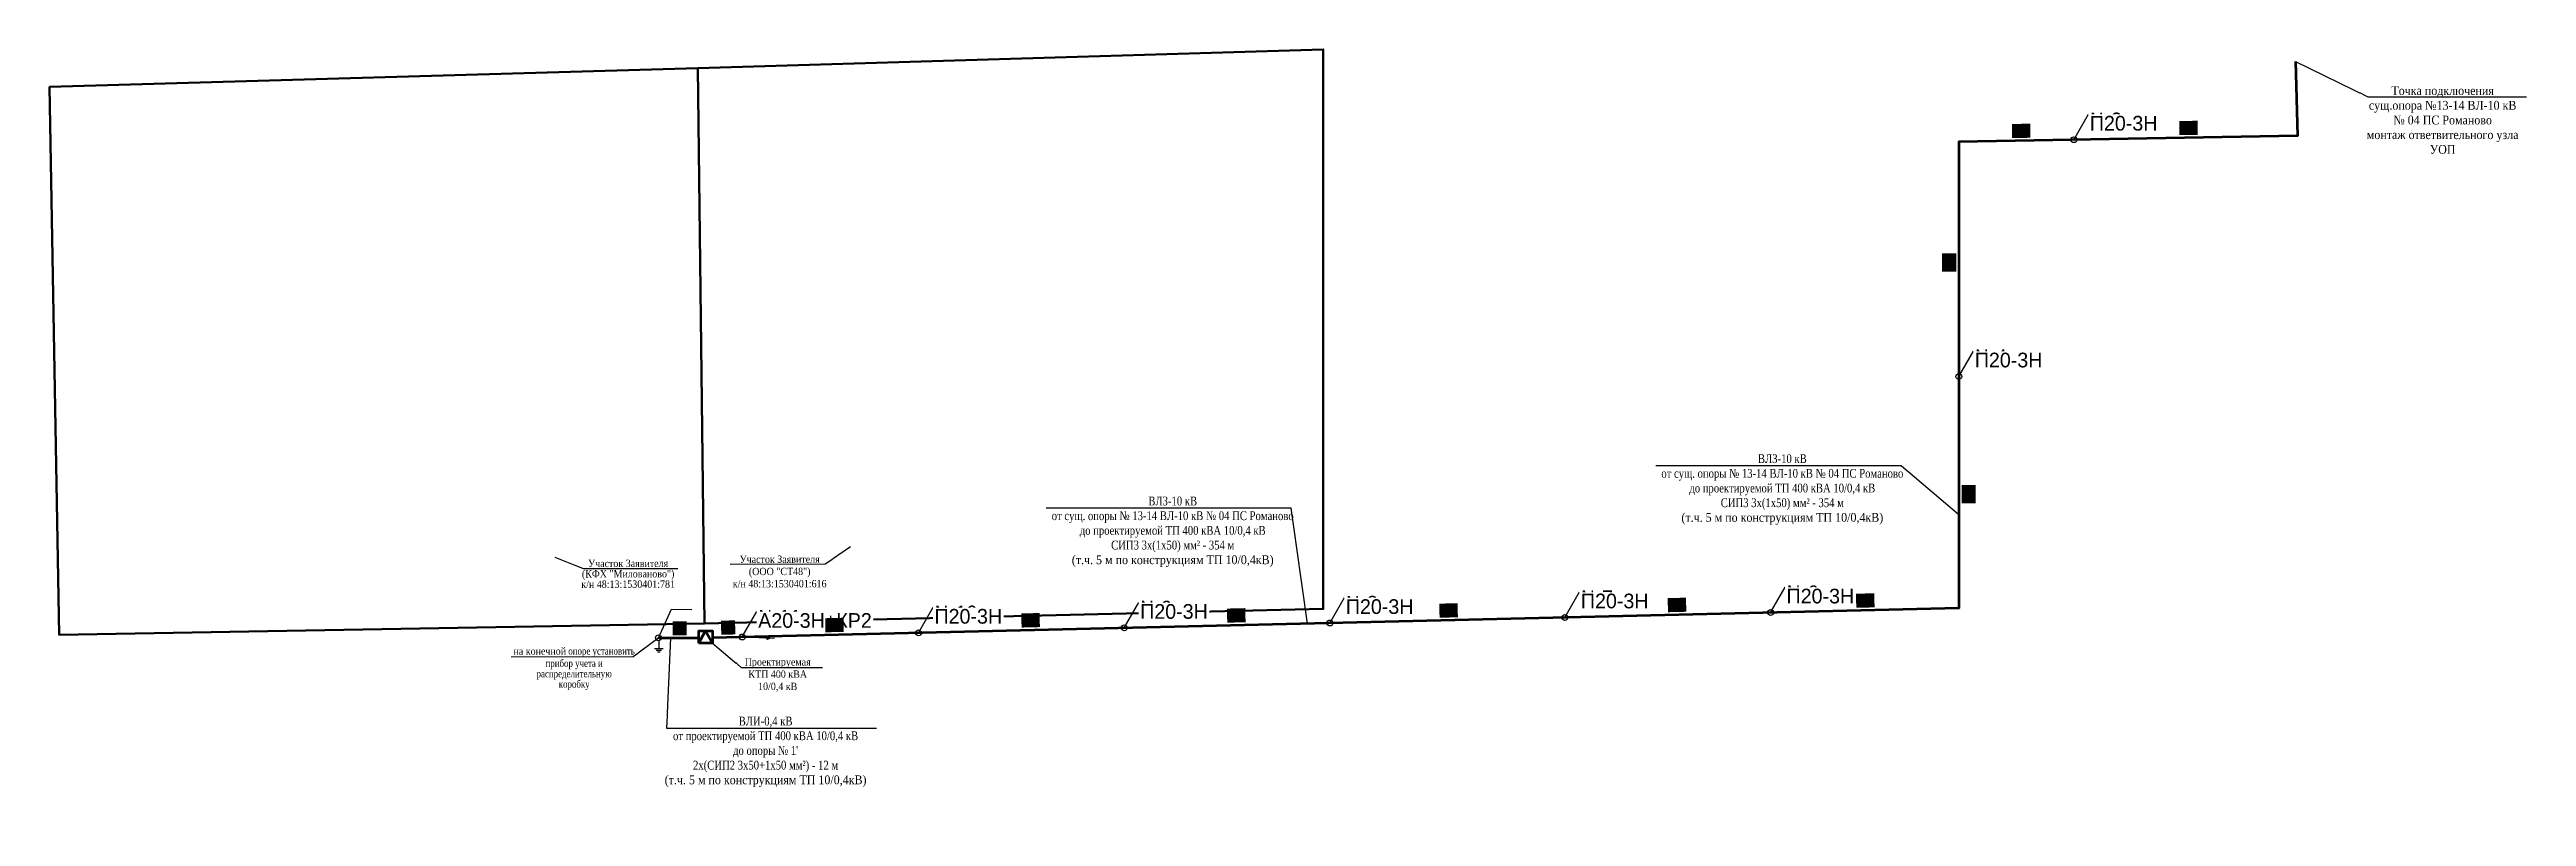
# Model space of a CAD drawing. Header units: millimetres. Extents: x 1316238 to 1316659, y 406537 to 406668.
import ezdxf
from ezdxf import colors
from ezdxf.entities.mleader import LeaderData, LeaderLine
from ezdxf.enums import TextEntityAlignment as Align
from ezdxf.math import Vec2, Vec3

# ---------------------------------------------------------------- set-up
doc = ezdxf.new("R2018")
doc.units = ezdxf.units.MM
doc.layers.add('Выноски', color=7, linetype='Continuous', true_color=0x000000)
doc.layers.add('ЛЭП - непечатный слой', color=6, linetype='Continuous', plot=False)
for name, color, linetype in [('Пл_А20-3Н_РЛК', 7, 'Continuous'), ('Пл_П20-3Н', 7, 'Continuous'), ('Электрика_10', 7, 'Continuous'), ('Электросети', 7, 'Continuous')]:
    doc.layers.add(name, color=color, linetype=linetype)
doc.styles.get("Standard").update_dxf_attribs({"font": 'Arial.ttf'})
doc.styles.add('стиль1', font='Times New Roman.ttf', dxfattribs={"width": 0.9, "height": 2})
doc.dimstyles.new('М 1-1000', dxfattribs={"dimtxt": 2, "dimasz": 2.5, "dimexe": 1.25, "dimexo": 0.625, "dimtad": 1, "dimdec": 0, "dimtxsty": 'стиль1', "dimblk": 'NONE', "dimcen": 2.5, "dimse1": 1, "dimse2": 1, "dimsd1": 1, "dimsd2": 1, "dimclrt": 5, "dimaunit": 1, "dimadec": 3, "dimazin": 0, "dimtfac": 1, "dimtdec": 0, "dimtofl": 0, "dimtmove": 0, "dimatfit": 3, "dimfxl": 1.25, "dimtfill": 2, "dimtfillclr": 7, "dimarcsym": 0})

# ---------------------------------------------------------------- blocks, each defined once
blk = doc.blocks.new('*U32')
at = {"color": 0}
for points in [[(0, 0), (2.5, 4.33)], [(2.5, 4.33), (6.98, 4.33)]]:
    blk.add_lwpolyline(points, dxfattribs=at)
blk.add_circle((0, 0), 0.5, dxfattribs=at)
at = {"color": 0, "lineweight": 30, "flags": 104}
blk.add_attdef('SL_NUM', text='', height=1.25, dxfattribs=at).set_placement((2.71, 4.62), align=Align.BOTTOM_LEFT)
blk.add_attdef('SL_NAME', text='', height=1.25, dxfattribs=at).set_placement((2.71, 4.06), align=Align.TOP_LEFT)
blk = doc.blocks.new('*D34')
at = {"layer": 'Defpoints', "color": 0, "linetype": 'ByBlock', "transparency": 16777216}
for p in [(1316581.98, 406652.36), (1316581.98, 406652.36), (1316620.01, 406653.03)]:
    blk.add_point(p, dxfattribs=at)
at = {"layer": 'Электросети', "color": 5, "linetype": 'ByBlock', "lineweight": 20, "transparency": 16777216, "insert": (1316601.48, 406654.35), "char_height": 2, "attachment_point": 5, "rotation": 1, "style": 'стиль1', "bg_fill": 1, "box_fill_scale": 1.1, "bg_fill_color": 7, "bg_fill_true_color": 16777215, "bg_fill_transparency": 0}
blk.add_mtext('38', dxfattribs=at)
blk = doc.blocks.new('_None')
blk = doc.blocks.new('*D35')
at = {"layer": 'Defpoints', "color": 0, "linetype": 'ByBlock', "transparency": 16777216}
for p in [(1316562.43, 406652.02), (1316562.43, 406652.02), (1316581.98, 406652.36)]:
    blk.add_point(p, dxfattribs=at)
at = {"layer": 'Электросети', "color": 5, "linetype": 'ByBlock', "lineweight": 20, "transparency": 16777216, "insert": (1316573.01, 406653.85), "char_height": 2, "attachment_point": 5, "rotation": 1, "style": 'стиль1', "bg_fill": 1, "box_fill_scale": 1.1, "bg_fill_color": 7, "bg_fill_true_color": 16777215, "bg_fill_transparency": 0}
blk.add_mtext('20', dxfattribs=at)
blk = doc.blocks.new('*D37')
at = {"layer": 'Defpoints', "color": 0, "linetype": 'ByBlock', "transparency": 16777216}
for p in [(1316562.43, 406652.02), (1316562.41, 406612.05), (1316562.41, 406612.05)]:
    blk.add_point(p, dxfattribs=at)
at = {"layer": 'Электросети', "color": 5, "linetype": 'ByBlock', "lineweight": 20, "transparency": 16777216, "insert": (1316560.77, 406631.46), "char_height": 2, "attachment_point": 5, "rotation": 89.9703, "style": 'стиль1', "bg_fill": 1, "box_fill_scale": 1.1, "bg_fill_color": 7, "bg_fill_true_color": 16777215, "bg_fill_transparency": 0}
blk.add_mtext('40', dxfattribs=at)
blk = doc.blocks.new('*D38')
at = {"layer": 'Defpoints', "color": 0, "linetype": 'ByBlock', "transparency": 16777216}
for p in [(1316562.39, 406612.03), (1316562.41, 406572.61), (1316562.42, 406572.61)]:
    blk.add_point(p, dxfattribs=at)
at = {"layer": 'Электросети', "color": 5, "linetype": 'ByBlock', "lineweight": 20, "transparency": 16777216, "insert": (1316564.05, 406592.02), "char_height": 2, "attachment_point": 5, "rotation": 270.0262, "style": 'стиль1', "bg_fill": 1, "box_fill_scale": 1.1, "bg_fill_color": 7, "bg_fill_true_color": 16777215, "bg_fill_transparency": 0}
blk.add_mtext('39', dxfattribs=at)
blk = doc.blocks.new('*U41')
at = {"color": 0, "ltscale": 100}
blk.add_line((0, 0), (4.3, -0.15), dxfattribs=at)
at = {"color": 0}
for points in [[(0, 0), (2.5, 4.33)], [(2.5, 4.33), (8.53, 4.33)]]:
    blk.add_lwpolyline(points, dxfattribs=at)
for centre, radius in [((0, 0), 0.5), ((4.3, -0.15), 0.25)]:
    blk.add_circle(centre, radius, dxfattribs=at)
at = {"layer": 'ЛЭП - непечатный слой'}
blk.add_lwpolyline([(4.3, -0.15), (5.5, -0.19)], dxfattribs=at)
at = {"color": 0, "lineweight": 30, "flags": 104}
blk.add_attdef('SL_NUM', text='', height=1.25, dxfattribs=at).set_placement((2.71, 4.62), align=Align.BOTTOM_LEFT)
blk.add_attdef('SL_NAME', text='', height=1.25, dxfattribs=at).set_placement((2.71, 4.06), align=Align.TOP_LEFT)
blk = doc.blocks.new('*D42')
at = {"layer": 'Defpoints', "color": 0, "linetype": 'ByBlock', "transparency": 16777216}
for p in [(1316530.39, 406571.88), (1316530.39, 406571.87), (1316562.42, 406572.61)]:
    blk.add_point(p, dxfattribs=at)
at = {"layer": 'Электросети', "color": 5, "linetype": 'ByBlock', "lineweight": 20, "transparency": 16777216, "insert": (1316546.49, 406573.9), "char_height": 2, "attachment_point": 5, "rotation": 1.3253, "style": 'стиль1', "bg_fill": 1, "box_fill_scale": 1.1, "bg_fill_color": 7, "bg_fill_true_color": 16777215, "bg_fill_transparency": 0}
blk.add_mtext('32', dxfattribs=at)
blk = doc.blocks.new('*D43')
at = {"layer": 'Defpoints', "color": 0, "linetype": 'ByBlock', "transparency": 16777216}
for p in [(1316495.4, 406571.06), (1316495.4, 406571.04), (1316530.39, 406571.87)]:
    blk.add_point(p, dxfattribs=at)
at = {"layer": 'Электросети', "color": 5, "linetype": 'ByBlock', "lineweight": 20, "transparency": 16777216, "insert": (1316514.46, 406573.15), "char_height": 2, "attachment_point": 5, "rotation": 1.3607, "style": 'стиль1', "bg_fill": 1, "box_fill_scale": 1.1, "bg_fill_color": 7, "bg_fill_true_color": 16777215, "bg_fill_transparency": 0}
blk.add_mtext('35', dxfattribs=at)
blk = doc.blocks.new('*D44')
at = {"layer": 'Defpoints', "color": 0, "linetype": 'ByBlock', "transparency": 16777216}
for p in [(1316455.41, 406570.09), (1316455.41, 406570.08), (1316495.4, 406571.06)]:
    blk.add_point(p, dxfattribs=at)
at = {"layer": 'Электросети', "color": 5, "linetype": 'ByBlock', "lineweight": 20, "transparency": 16777216, "insert": (1316475.6, 406572.21), "char_height": 2, "attachment_point": 5, "rotation": 1.389, "style": 'стиль1', "bg_fill": 1, "box_fill_scale": 1.1, "bg_fill_color": 7, "bg_fill_true_color": 16777215, "bg_fill_transparency": 0}
blk.add_mtext('40', dxfattribs=at)
blk = doc.blocks.new('*D45')
at = {"layer": 'Defpoints', "color": 0, "linetype": 'ByBlock', "transparency": 16777216}
for p in [(1316455.41, 406570.09), (1316420.42, 406569.28), (1316420.42, 406569.26)]:
    blk.add_point(p, dxfattribs=at)
at = {"layer": 'Электросети', "color": 5, "linetype": 'ByBlock', "lineweight": 20, "transparency": 16777216, "insert": (1316439.48, 406571.37), "char_height": 2, "attachment_point": 5, "rotation": 1.3607, "style": 'стиль1', "bg_fill": 1, "box_fill_scale": 1.1, "bg_fill_color": 7, "bg_fill_true_color": 16777215, "bg_fill_transparency": 0}
blk.add_mtext('35', dxfattribs=at)
blk = doc.blocks.new('*D46')
at = {"layer": 'Defpoints', "color": 0, "linetype": 'ByBlock', "transparency": 16777216}
for p in [(1316385.43, 406568.45), (1316385.43, 406568.43), (1316420.42, 406569.26)]:
    blk.add_point(p, dxfattribs=at)
at = {"layer": 'Электросети', "color": 5, "linetype": 'ByBlock', "lineweight": 20, "transparency": 16777216, "insert": (1316404.49, 406570.54), "char_height": 2, "attachment_point": 5, "rotation": 1.3607, "style": 'стиль1', "bg_fill": 1, "box_fill_scale": 1.1, "bg_fill_color": 7, "bg_fill_true_color": 16777215, "bg_fill_transparency": 0}
blk.add_mtext('35', dxfattribs=at)
blk = doc.blocks.new('*D47')
at = {"layer": 'Defpoints', "color": 0, "linetype": 'ByBlock', "transparency": 16777216}
for p in [(1316355.44, 406567.71), (1316355.44, 406567.71), (1316385.43, 406568.43)]:
    blk.add_point(p, dxfattribs=at)
at = {"layer": 'Электросети', "color": 5, "linetype": 'ByBlock', "lineweight": 20, "transparency": 16777216, "insert": (1316371.13, 406569.73), "char_height": 2, "attachment_point": 5, "rotation": 1.3607, "style": 'стиль1', "bg_fill": 1, "box_fill_scale": 1.1, "bg_fill_color": 7, "bg_fill_true_color": 16777215, "bg_fill_transparency": 0}
blk.add_mtext('30', dxfattribs=at)
blk = doc.blocks.new('*D48')
at = {"layer": 'Defpoints', "color": 0, "linetype": 'ByBlock', "transparency": 16777216}
for p in [(1316350.35, 406567.59), (1316350.35, 406567.59), (1316355.44, 406567.71)]:
    blk.add_point(p, dxfattribs=at)
at = {"layer": 'Электросети', "color": 5, "linetype": 'ByBlock', "lineweight": 20, "transparency": 16777216, "insert": (1316353.04, 406569.3), "char_height": 2, "attachment_point": 5, "rotation": 1.3607, "style": 'стиль1', "bg_fill": 1, "box_fill_scale": 1.1, "bg_fill_color": 7, "bg_fill_true_color": 16777215, "bg_fill_transparency": 0}
blk.add_mtext('5', dxfattribs=at)
blk = doc.blocks.new('*D52')
at = {"layer": 'Defpoints', "color": 0, "linetype": 'ByBlock', "transparency": 16777216}
for p in [(1316341.25, 406567.54), (1316341.25, 406567.54), (1316348.05, 406567.54)]:
    blk.add_point(p, dxfattribs=at)
at = {"layer": 'Электросети', "color": 5, "linetype": 'ByBlock', "lineweight": 20, "transparency": 16777216, "insert": (1316344.81, 406569.19), "char_height": 2, "attachment_point": 5, "style": 'стиль1', "bg_fill": 1, "box_fill_scale": 1.1, "bg_fill_color": 7, "bg_fill_true_color": 16777215, "bg_fill_transparency": 0}
blk.add_mtext('7', dxfattribs=at)
blk = doc.blocks.new('*U54')
at = {"color": 0}
for p, q in [((0, 0), (0.69, -1.09)), ((0.08, -1.48), (1.3, -0.71)), ((1.26, -1.1), (0.45, -1.61)), ((1.21, -1.47), (0.81, -1.73))]:
    blk.add_line(p, q, dxfattribs=at)
blk = doc.blocks.new('Пл_ОпораП23')
at = {"color": 0}
for points in [[(1216314.61, 342735.65), (1216316.83, 342740.52)], [(1216316.83, 342740.52), (1216320.3, 342740.47)]]:
    blk.add_lwpolyline(points, dxfattribs=at)
blk.add_circle((1216314.61, 342735.65), 0.5, dxfattribs=at)
at = {"color": 0, "lineweight": 30, "flags": 21}
blk.add_attdef('SL_NAME', text='', height=1.25, rotation=359.1478, dxfattribs=at).set_placement((1216317.03, 342740.24), align=Align.TOP_LEFT)
blk.add_attdef('SL_NUM', text='', height=1.25, rotation=359.1478, dxfattribs=at).set_placement((1216317.04, 342740.81), align=Align.BOTTOM_LEFT)

msp = doc.modelspace()

# ---------------------------------------------------------------- linework, layer by layer
at = {"color": 1, "lineweight": 50}
msp.add_lwpolyline([(1316349, 406570), (1316454.29, 406572.5), (1316454.29, 406667.72), (1316347.88, 406664.54), (1316349, 406570), (1316239.22, 406568.08), (1316237.59, 406661.35), (1316347.88, 406664.54)], dxfattribs=at)
at = {"lineweight": 70}
msp.add_lwpolyline([(1316341.25, 406567.54), (1316348.05, 406567.54)], dxfattribs=at)
at = {"layer": 'Пл_П20-3Н', "lineweight": 60}
msp.add_lwpolyline([(1316348.05, 406566.67), (1316348.05, 406568.77), (1316350.35, 406568.77), (1316350.35, 406566.67)], close=True, dxfattribs=at)
msp.add_lwpolyline([(1316348.07, 406566.67), (1316349.2, 406568.77), (1316350.35, 406566.67)], dxfattribs=at)
at = {"layer": 'Электрика_10', "lineweight": 70}
msp.add_lwpolyline([(1316619.71, 406665.67), (1316620.03, 406653.03), (1316562.43, 406652.02), (1316562.38, 406572.63), (1316350.35, 406567.59)], dxfattribs=at)

# ---------------------------------------------------------------- block references
at = {"layer": 'Пл_А20-3Н_РЛК'}
ref = msp.add_blockref('*U41', (1316355.44, 406567.71), dxfattribs=at)
lines = msp.add_mtext('№11', dxfattribs={"layer": '0', "color": 0, "insert": (1316358.15, 406572.33), "char_height": 2.5, "attachment_point": 1, "bg_fill": 3, "box_fill_scale": 1.1, "bg_fill_color": 256, "bg_fill_transparency": 0})
ref.add_attrib('SL_NUM', '', (1316358.15, 406572.33), dxfattribs={"flags": 104}).embed_mtext(lines)
lines = msp.add_mtext('А20-3Н+КР2', dxfattribs={"layer": '0', "color": 0, "insert": (1316358.15, 406571.77), "char_height": 2.5, "attachment_point": 1, "bg_fill": 3, "box_fill_scale": 1.1, "bg_fill_color": 256, "bg_fill_transparency": 0})
ref.add_attrib('SL_NAME', '', (1316358.15, 406571.77), dxfattribs={"flags": 104}).embed_mtext(lines)
at = {"layer": 'Пл_П20-3Н', "lineweight": 20}
ref = msp.add_blockref('*U32', (1316581.98, 406652.36), dxfattribs=at)
lines = msp.add_mtext('№2', dxfattribs={"layer": '0', "color": 0, "insert": (1316584.69, 406656.98), "char_height": 2.5, "attachment_point": 1, "bg_fill": 3, "box_fill_scale": 1.1, "bg_fill_color": 256, "bg_fill_transparency": 0})
ref.add_attrib('SL_NUM', '', (1316584.69, 406656.98), dxfattribs={"flags": 104}).embed_mtext(lines)
lines = msp.add_mtext('П20-3Н', dxfattribs={"layer": '0', "color": 0, "insert": (1316584.69, 406656.42), "char_height": 2.5, "attachment_point": 1, "bg_fill": 3, "box_fill_scale": 1.1, "bg_fill_color": 256, "bg_fill_transparency": 0})
ref.add_attrib('SL_NAME', '', (1316584.69, 406656.42), dxfattribs={"flags": 104}).embed_mtext(lines)
ref = msp.add_blockref('*U32', (1316562.41, 406612.05), dxfattribs=at)
lines = msp.add_mtext('№4', dxfattribs={"layer": '0', "color": 0, "insert": (1316565.12, 406616.67), "char_height": 2.5, "attachment_point": 1, "bg_fill": 3, "box_fill_scale": 1.1, "bg_fill_color": 256, "bg_fill_transparency": 0})
ref.add_attrib('SL_NUM', '', (1316565.12, 406616.67), dxfattribs={"flags": 104}).embed_mtext(lines)
lines = msp.add_mtext('П20-3Н', dxfattribs={"layer": '0', "color": 0, "insert": (1316565.12, 406616.11), "char_height": 2.5, "attachment_point": 1, "bg_fill": 3, "box_fill_scale": 1.1, "bg_fill_color": 256, "bg_fill_transparency": 0})
ref.add_attrib('SL_NAME', '', (1316565.12, 406616.11), dxfattribs={"flags": 104}).embed_mtext(lines)
ref = msp.add_blockref('*U32', (1316420.42, 406569.26), dxfattribs=at)
lines = msp.add_mtext('№9', dxfattribs={"layer": '0', "color": 0, "insert": (1316423.13, 406573.88), "char_height": 2.5, "attachment_point": 1, "bg_fill": 3, "box_fill_scale": 1.1, "bg_fill_color": 256, "bg_fill_transparency": 0})
ref.add_attrib('SL_NUM', '', (1316423.13, 406573.88), dxfattribs={"flags": 104}).embed_mtext(lines)
lines = msp.add_mtext('П20-3Н', dxfattribs={"layer": '0', "color": 0, "insert": (1316423.13, 406573.31), "char_height": 2.5, "attachment_point": 1, "bg_fill": 3, "box_fill_scale": 1.1, "bg_fill_color": 256, "bg_fill_transparency": 0})
ref.add_attrib('SL_NAME', '', (1316423.13, 406573.31), dxfattribs={"flags": 104}).embed_mtext(lines)
ref = msp.add_blockref('*U32', (1316455.41, 406570.09), dxfattribs=at)
lines = msp.add_mtext('№8', dxfattribs={"layer": '0', "color": 0, "insert": (1316458.12, 406574.71), "char_height": 2.5, "attachment_point": 1, "bg_fill": 3, "box_fill_scale": 1.1, "bg_fill_color": 256, "bg_fill_transparency": 0})
ref.add_attrib('SL_NUM', '', (1316458.12, 406574.71), dxfattribs={"flags": 104}).embed_mtext(lines)
lines = msp.add_mtext('П20-3Н', dxfattribs={"layer": '0', "color": 0, "insert": (1316458.12, 406574.14), "char_height": 2.5, "attachment_point": 1, "bg_fill": 3, "box_fill_scale": 1.1, "bg_fill_color": 256, "bg_fill_transparency": 0})
ref.add_attrib('SL_NAME', '', (1316458.12, 406574.14), dxfattribs={"flags": 104}).embed_mtext(lines)
ref = msp.add_blockref('*U32', (1316495.4, 406571.04), dxfattribs=at)
lines = msp.add_mtext('№7', dxfattribs={"layer": '0', "color": 0, "insert": (1316498.11, 406575.66), "char_height": 2.5, "attachment_point": 1, "bg_fill": 3, "box_fill_scale": 1.1, "bg_fill_color": 256, "bg_fill_transparency": 0})
ref.add_attrib('SL_NUM', '', (1316498.11, 406575.66), dxfattribs={"flags": 104}).embed_mtext(lines)
lines = msp.add_mtext('П20-3Н', dxfattribs={"layer": '0', "color": 0, "insert": (1316498.11, 406575.09), "char_height": 2.5, "attachment_point": 1, "bg_fill": 3, "box_fill_scale": 1.1, "bg_fill_color": 256, "bg_fill_transparency": 0})
ref.add_attrib('SL_NAME', '', (1316498.11, 406575.09), dxfattribs={"flags": 104}).embed_mtext(lines)
ref = msp.add_blockref('*U32', (1316530.39, 406571.87), dxfattribs=at)
lines = msp.add_mtext('№6', dxfattribs={"layer": '0', "color": 0, "insert": (1316533.1, 406576.49), "char_height": 2.5, "attachment_point": 1, "bg_fill": 3, "box_fill_scale": 1.1, "bg_fill_color": 256, "bg_fill_transparency": 0})
ref.add_attrib('SL_NUM', '', (1316533.1, 406576.49), dxfattribs={"flags": 104}).embed_mtext(lines)
lines = msp.add_mtext('П20-3Н', dxfattribs={"layer": '0', "color": 0, "insert": (1316533.1, 406575.93), "char_height": 2.5, "attachment_point": 1, "bg_fill": 3, "box_fill_scale": 1.1, "bg_fill_color": 256, "bg_fill_transparency": 0})
ref.add_attrib('SL_NAME', '', (1316533.1, 406575.93), dxfattribs={"flags": 104}).embed_mtext(lines)
ref = msp.add_blockref('*U32', (1316385.43, 406568.43), dxfattribs=at)
lines = msp.add_mtext('№10', dxfattribs={"layer": '0', "color": 0, "insert": (1316388.14, 406573.05), "char_height": 2.5, "attachment_point": 1, "bg_fill": 3, "box_fill_scale": 1.1, "bg_fill_color": 256, "bg_fill_transparency": 0})
ref.add_attrib('SL_NUM', '', (1316388.14, 406573.05), dxfattribs={"flags": 104}).embed_mtext(lines)
lines = msp.add_mtext('П20-3Н', dxfattribs={"layer": '0', "color": 0, "insert": (1316388.14, 406572.48), "char_height": 2.5, "attachment_point": 1, "bg_fill": 3, "box_fill_scale": 1.1, "bg_fill_color": 256, "bg_fill_transparency": 0})
ref.add_attrib('SL_NAME', '', (1316388.14, 406572.48), dxfattribs={"flags": 104}).embed_mtext(lines)

# ---------------------------------------------------------------- dimensions: what is measured, and where the dimension line sits
at = {"layer": 'Электросети', "color": 18, "linetype": 'ByBlock', "lineweight": 20, "true_color": 0x000000}
for base, p1, p2, angle, picture, middle in [((1316562.43, 406652.02), (1316581.98, 406652.36), (1316562.43, 406652.02), 181, '*D35', (1316573.04, 406652.21)), ((1316581.98, 406652.36), (1316620.01, 406653.03), (1316581.98, 406652.36), 181, '*D34', (1316601.51, 406652.71)), ((1316562.41, 406612.05), (1316562.43, 406652.02), (1316562.41, 406612.05), 269.9703, '*D37', (1316562.42, 406631.46)), ((1316562.42, 406572.61), (1316562.39, 406612.03), (1316562.41, 406572.61), 270.0262, '*D38', (1316562.41, 406592.02)), ((1316495.4, 406571.06), (1316530.39, 406571.87), (1316495.4, 406571.04), 181.3607, '*D43', (1316514.5, 406571.51)), ((1316530.39, 406571.88), (1316562.42, 406572.61), (1316530.39, 406571.87), 181.3253, '*D42', (1316546.53, 406572.25)), ((1316341.25, 406567.54), (1316348.05, 406567.54), (1316341.25, 406567.54), 180, '*D52', (1316344.81, 406567.54)), ((1316350.35, 406567.59), (1316355.44, 406567.71), (1316350.35, 406567.59), 181.3607, '*D48', (1316353.08, 406567.66)), ((1316355.44, 406567.71), (1316385.43, 406568.43), (1316355.44, 406567.71), 181.3607, '*D47', (1316371.17, 406568.09)), ((1316385.43, 406568.45), (1316420.42, 406569.26), (1316385.43, 406568.43), 181.3607, '*D46', (1316404.53, 406568.9)), ((1316420.42, 406569.28), (1316455.41, 406570.09), (1316420.42, 406569.26), 181.3607, '*D45', (1316439.52, 406569.73)), ((1316455.41, 406570.08), (1316495.4, 406571.06), (1316455.41, 406570.09), 181.389, '*D44', (1316475.64, 406570.57))]:
    dim = msp.add_linear_dim(base=base, p1=p1, p2=p2, angle=angle, dimstyle='М 1-1000', override={"dimtxt": 1}, dxfattribs=at)
    dim.commit()
    dim.dimension.update_dxf_attribs({"geometry": picture, "text_midpoint": middle, "dimtype": 161})

# ---------------------------------------------------------------- next in the draw order: leaders
at = {"layer": 'Выноски', "color": 0, "lineweight": 20}
ml = msp.add_multileader_mtext('Standard', dxfattribs=at)
ml.set_content('Точка подключения \\Pсущ.опора №13-14 ВЛ-10 кВ № 04 ПС Романово\\Pмонтаж ответвительного узла УОП', style='стиль1')
ml.set_leader_properties(lineweight=30)
ml.set_arrow_properties(name='NONE')
ml.build(insert=Vec2(0, 0))
ml.multileader.update_dxf_attribs({"text_left_attachment_type": 6, "text_right_attachment_type": 6, "dogleg_length": 0, "arrow_head_size": 1})
ctx = ml.context
ctx.base_point, ctx.char_height, ctx.arrow_head_size, ctx.landing_gap_size, ctx.plane_origin = Vec3(1316632, 406659.67), 1.5, 1, 0.125, Vec3(1316946.66, 406739.39)
ctx.left_attachment, ctx.right_attachment, ctx.text_align_type = 6, 6, 1
notes = []
notes.append((ctx, [(0, (1, 1, 0), (1316632, 406659.67), (1, 0), 0, [(0, [(1316619.71, 406665.67)], 0, [])])]))
ctx.mtext.insert, ctx.mtext.width, ctx.mtext.defined_height, ctx.mtext.alignment, ctx.mtext.flow_direction = Vec3(1316644.71, 406661.47), 26.5831, 12.15, 2, 5
ctx.mtext.has_bg_fill, ctx.mtext.bg_color, ctx.mtext.bg_scale_factor, ctx.mtext.bg_transparency, ctx.mtext.use_window_bg_color = 1, -1027028792, 1.5, 0, 1
ml = msp.add_multileader_mtext('Standard', dxfattribs=at)
ml.set_content('{\\W0.8;ВЛЗ-10 кВ\\Pот сущ. опоры № 13-14 ВЛ-10 кВ № 04 ПС Романово до проектируемой ТП 400 кВА 10/0,4 кВ \\PСИП3 3х(1х50) мм² - 354 м\\P}(т.ч. 5 м по конструкциям ТП 10/0,4кВ)', style='стиль1')
ml.set_leader_properties(lineweight=30)
ml.set_arrow_properties(name='NONE')
ml.build(insert=Vec2(0, 0))
ml.multileader.update_dxf_attribs({"text_left_attachment_type": 6, "text_right_attachment_type": 6, "dogleg_length": 0, "arrow_head_size": 1})
ctx = ml.context
ctx.base_point, ctx.char_height, ctx.arrow_head_size, ctx.landing_gap_size, ctx.plane_origin = Vec3(1316512.2, 406596.84), 1.5, 1, 0.125, Vec3(1316596.4, 406499.57)
ctx.left_attachment, ctx.right_attachment, ctx.text_align_type = 6, 6, 1
notes.append((ctx, [(1, (1, 1, 0), (1316552.57, 406596.84), (-1, 0), 0, [(0, [(1316562.38, 406588.49)], 0, [])])]))
ctx.mtext.insert, ctx.mtext.width, ctx.mtext.defined_height, ctx.mtext.alignment, ctx.mtext.flow_direction = Vec3(1316532.38, 406598.82), 41.1591, 11.51, 2, 5
ctx.mtext.has_bg_fill, ctx.mtext.bg_color, ctx.mtext.bg_scale_factor, ctx.mtext.bg_transparency, ctx.mtext.use_window_bg_color = 1, -1027028792, 1.5, 0, 1
ml = msp.add_multileader_mtext('Standard', dxfattribs=at)
ml.set_content('{\\W0.8;ВЛЗ-10 кВ\\Pот сущ. опоры № 13-14 ВЛ-10 кВ № 04 ПС Романово до проектируемой ТП 400 кВА 10/0,4 кВ \\PСИП3 3х(1х50) мм² - 354 м\\P}(т.ч. 5 м по конструкциям ТП 10/0,4кВ)', style='стиль1')
ml.set_leader_properties(lineweight=30)
ml.set_arrow_properties(name='NONE')
ml.build(insert=Vec2(0, 0))
ml.multileader.update_dxf_attribs({"text_left_attachment_type": 6, "text_right_attachment_type": 6, "dogleg_length": 0, "arrow_head_size": 1})
ctx = ml.context
ctx.base_point, ctx.char_height, ctx.arrow_head_size, ctx.landing_gap_size, ctx.plane_origin = Vec3(1316408.49, 406589.63), 1.5, 1, 0.125, Vec3(1316492.69, 406492.36)
ctx.left_attachment, ctx.right_attachment, ctx.text_align_type = 6, 6, 1
notes.append((ctx, [(1, (1, 1, 0), (1316448.85, 406589.63), (-1, 0), 0, [(0, [(1316451.62, 406570)], 0, [])])]))
ctx.mtext.insert, ctx.mtext.width, ctx.mtext.defined_height, ctx.mtext.alignment, ctx.mtext.flow_direction = Vec3(1316428.67, 406591.61), 41.1591, 11.51, 2, 5
ctx.mtext.has_bg_fill, ctx.mtext.bg_color, ctx.mtext.bg_scale_factor, ctx.mtext.bg_transparency, ctx.mtext.use_window_bg_color = 1, -1027028792, 1.5, 0, 1
ml = msp.add_multileader_mtext('Standard', dxfattribs=at)
ml.set_content('Участок Заявителя \\P(ООО "СТ48") \\Pк/н 48:13:1530401:616', style='стиль1')
ml.set_leader_properties(lineweight=30)
ml.set_arrow_properties(name='NONE')
ml.build(insert=Vec2(0, 0))
ml.multileader.update_dxf_attribs({"text_left_attachment_type": 6, "text_right_attachment_type": 6, "dogleg_length": 0, "arrow_head_size": 1.5})
ctx = ml.context
ctx.base_point, ctx.char_height, ctx.arrow_head_size, ctx.landing_gap_size, ctx.plane_origin, ctx.plane_x_axis, ctx.plane_y_axis = Vec3(1316354.06, 406580.06), 1.25, 1.5, 0, Vec3(1316321.69, 406653.88), Vec3(0.999998, 0.001767, 0), Vec3(-0.001767, 0.999998, 0)
ctx.left_attachment, ctx.right_attachment, ctx.text_align_type = 6, 6, 1
notes.append((ctx, [(1, (1, 1, 0), (1316369.54, 406580.09), (-0.999998, -0.001767, 0), 0, [(0, [(1316373.86, 406583.04)], 0, [])])]))
ctx.mtext.insert, ctx.mtext.text_direction, ctx.mtext.rotation, ctx.mtext.width, ctx.mtext.defined_height, ctx.mtext.alignment, ctx.mtext.flow_direction = Vec3(1316361.8, 406581.58), Vec3(0.999998, 0.001767, 0), 0.001767, 16.7986, 2.99, 2, 5
ctx.mtext.has_bg_fill, ctx.mtext.bg_color, ctx.mtext.bg_scale_factor, ctx.mtext.bg_transparency, ctx.mtext.use_window_bg_color = 1, -1027028792, 1.5, 0, 1
ml = msp.add_multileader_mtext('Standard', dxfattribs=at)
ml.set_content('\\pxsm0.85;Участок Заявителя \\P(КФХ "Милованово") \\Pк/н 48:13:1530401:781', style='стиль1')
ml.set_leader_properties(lineweight=30)
ml.set_arrow_properties(name='NONE')
ml.build(insert=Vec2(0, 0))
ml.multileader.update_dxf_attribs({"text_left_attachment_type": 6, "text_right_attachment_type": 6, "dogleg_length": 0, "arrow_head_size": 1.5})
ctx = ml.context
ctx.base_point, ctx.char_height, ctx.arrow_head_size, ctx.landing_gap_size, ctx.plane_origin, ctx.plane_x_axis, ctx.plane_y_axis = Vec3(1316328.35, 406579.36), 1.25, 1.5, 0, Vec3(1316296.02, 406653.45), Vec3(0.999998, 0.001767, 0), Vec3(-0.001767, 0.999998, 0)
ctx.left_attachment, ctx.right_attachment, ctx.text_align_type = 6, 6, 1
notes.append((ctx, [(0, (1, 1, 0), (1316328.35, 406579.36), (0.999998, 0.001767, 0), 0, [(0, [(1316323.54, 406581.32)], 0, [])])]))
ctx.mtext.insert, ctx.mtext.text_direction, ctx.mtext.rotation, ctx.mtext.width, ctx.mtext.defined_height, ctx.mtext.alignment, ctx.mtext.flow_direction = Vec3(1316336.02, 406580.87), Vec3(0.999998, 0.001767, 0), 0.001767, 16.7986, 2.99, 2, 5
ctx.mtext.has_bg_fill, ctx.mtext.bg_color, ctx.mtext.bg_scale_factor, ctx.mtext.bg_transparency, ctx.mtext.use_window_bg_color = 1, -1027028792, 1.5, 0, 1
at = {"layer": 'Пл_П20-3Н', "lineweight": 20}
ml = msp.add_multileader_mtext('Standard', dxfattribs=at)
ml.set_content('Проектируемая КТП 400 кВА 10/0,4 кВ', color=256, style='стиль1')
ml.set_leader_properties(color=256, linetype='ByLayer', lineweight=25)
ml.set_arrow_properties(name='NONE')
ml.build(insert=Vec2(0, 0))
ml.multileader.update_dxf_attribs({"text_left_attachment_type": 6, "text_right_attachment_type": 6, "dogleg_length": 0, "arrow_head_size": 0})
ctx = ml.context
ctx.base_point, ctx.char_height, ctx.arrow_head_size, ctx.landing_gap_size, ctx.plane_origin, ctx.plane_x_axis, ctx.plane_y_axis = Vec3(1316355.27, 406562.54), 1.25, 0, 0.75, Vec3(1316988.33, 406717.28), Vec3(1, 0, 0), Vec3(0, 1, 0)
ctx.left_attachment, ctx.right_attachment, ctx.text_align_type = 6, 6, 1
notes.append((ctx, [(0, (1, 1, 0), (1316355.27, 406562.54), (1, 0, 0), 0, [(0, [(1316350.35, 406566.67)], 0, [])])]))
ctx.mtext.insert, ctx.mtext.text_direction, ctx.mtext.width, ctx.mtext.defined_height, ctx.mtext.alignment, ctx.mtext.flow_direction = Vec3(1316361.47, 406564.1), Vec3(1, 0, 0), 12.9688, 3.98, 2, 5
ctx.mtext.has_bg_fill, ctx.mtext.bg_color, ctx.mtext.bg_scale_factor, ctx.mtext.bg_transparency, ctx.mtext.use_window_bg_color = 1, -1027028792, 1.5, 0, 1
for ctx, leaders in notes:
    for number, flags, end, landing, length, lines in leaders:
        leader = LeaderData()
        leader.index, (leader.has_last_leader_line, leader.has_dogleg_vector, leader.attachment_direction) = number, flags
        leader.last_leader_point, leader.dogleg_vector, leader.dogleg_length = Vec3(end), Vec3(landing), length
        for number, points, colour, breaks in lines:
            line = LeaderLine()
            line.index, line.vertices, line.color, line.breaks = number, Vec3.list(points), colors.encode_raw_color(colour), breaks
            leader.lines.append(line)
        ctx.leaders.append(leader)

# ---------------------------------------------------------------- next in the draw order: leaders
at = {"layer": 'Выноски', "color": 0, "lineweight": 20}
ml = msp.add_multileader_mtext('Standard', dxfattribs=at)
ml.set_content("{\\W0.8;ВЛИ-0,4 кВ \\Pот проектируемой ТП 400 кВА 10/0,4 кВ\\Pдо опоры № 1' \\P2х(СИП2 3х50+1х50 мм²) - 12 м\\P}(т.ч. 5 м по конструкциям ТП 10/0,4кВ)", style='стиль1')
ml.set_leader_properties(lineweight=30)
ml.set_arrow_properties(name='NONE')
ml.build(insert=Vec2(0, 0))
ml.multileader.update_dxf_attribs({"text_left_attachment_type": 6, "text_right_attachment_type": 6, "dogleg_length": 0, "arrow_head_size": 1})
ctx = ml.context
ctx.base_point, ctx.char_height, ctx.arrow_head_size, ctx.landing_gap_size, ctx.plane_origin = Vec3(1316342.58, 406552.17), 1.5, 1, 0.125, Vec3(1316383.87, 406494.62)
ctx.left_attachment, ctx.right_attachment, ctx.text_align_type = 6, 6, 1
notes = []
notes.append((ctx, [(0, (1, 1, 0), (1316342.58, 406552.17), (1, 0), 0, [(0, [(1316343.21, 406567.54)], 0, [])])]))
ctx.mtext.insert, ctx.mtext.width, ctx.mtext.defined_height, ctx.mtext.alignment, ctx.mtext.flow_direction = Vec3(1316359.41, 406554.15), 35.7405, 11.51, 2, 5
ctx.mtext.has_bg_fill, ctx.mtext.bg_color, ctx.mtext.bg_scale_factor, ctx.mtext.bg_transparency, ctx.mtext.use_window_bg_color = 1, -1027028792, 1.5, 0, 1
for ctx, leaders in notes:
    for number, flags, end, landing, length, lines in leaders:
        leader = LeaderData()
        leader.index, (leader.has_last_leader_line, leader.has_dogleg_vector, leader.attachment_direction) = number, flags
        leader.last_leader_point, leader.dogleg_vector, leader.dogleg_length = Vec3(end), Vec3(landing), length
        for number, points, colour, breaks in lines:
            line = LeaderLine()
            line.index, line.vertices, line.color, line.breaks = number, Vec3.list(points), colors.encode_raw_color(colour), breaks
            leader.lines.append(line)
        ctx.leaders.append(leader)

# ---------------------------------------------------------------- next in the draw order: leaders
ml = msp.add_multileader_mtext('Standard', dxfattribs=at)
ml.set_content('на конечной{\\W0.8; опоре установить \\P\\pxsm0.85;прибор учета и\\Pраспределительную \\Pкоробку}', style='стиль1')
ml.set_leader_properties(lineweight=30)
ml.set_arrow_properties(name='NONE')
ml.build(insert=Vec2(0, 0))
ml.multileader.update_dxf_attribs({"text_left_attachment_type": 6, "text_right_attachment_type": 6, "dogleg_length": 0, "arrow_head_size": 1.5})
ctx = ml.context
ctx.base_point, ctx.char_height, ctx.arrow_head_size, ctx.landing_gap_size, ctx.plane_origin, ctx.plane_x_axis, ctx.plane_y_axis = Vec3(1316316.8, 406564.28), 1.25, 1.5, 0, Vec3(1316289.08, 406638.38), Vec3(0.999998, 0.001767, 0), Vec3(-0.001767, 0.999998, 0)
ctx.left_attachment, ctx.right_attachment, ctx.text_align_type = 6, 6, 1
notes = []
notes.append((ctx, [(1, (1, 1, 0), (1316336.89, 406564.32), (-0.999998, -0.001767, 0), 0, [(0, [(1316341.25, 406567.54)], 0, [])])]))
ctx.mtext.insert, ctx.mtext.text_direction, ctx.mtext.rotation, ctx.mtext.width, ctx.mtext.defined_height, ctx.mtext.alignment, ctx.mtext.flow_direction = Vec3(1316326.84, 406565.95), Vec3(0.999998, 0.001767, 0), 0.001767, 20.5422, 2.99, 2, 5
ctx.mtext.has_bg_fill, ctx.mtext.bg_color, ctx.mtext.bg_scale_factor, ctx.mtext.bg_transparency, ctx.mtext.use_window_bg_color = 1, -1027028792, 1.5, 0, 1
for ctx, leaders in notes:
    for number, flags, end, landing, length, lines in leaders:
        leader = LeaderData()
        leader.index, (leader.has_last_leader_line, leader.has_dogleg_vector, leader.attachment_direction) = number, flags
        leader.last_leader_point, leader.dogleg_vector, leader.dogleg_length = Vec3(end), Vec3(landing), length
        for number, points, colour, breaks in lines:
            line = LeaderLine()
            line.index, line.vertices, line.color, line.breaks = number, Vec3.list(points), colors.encode_raw_color(colour), breaks
            leader.lines.append(line)
        ctx.leaders.append(leader)

# ---------------------------------------------------------------- next in the draw order: block references
msp.add_blockref('Пл_ОпораП23', (100026.56, 63831.92))
at = {"layer": 'Пл_А20-3Н_РЛК', "rotation": 327.7570312346921}
msp.add_blockref('*U54', (1316341.25, 406567.04), dxfattribs=at)

doc.saveas('drawing.dxf')
